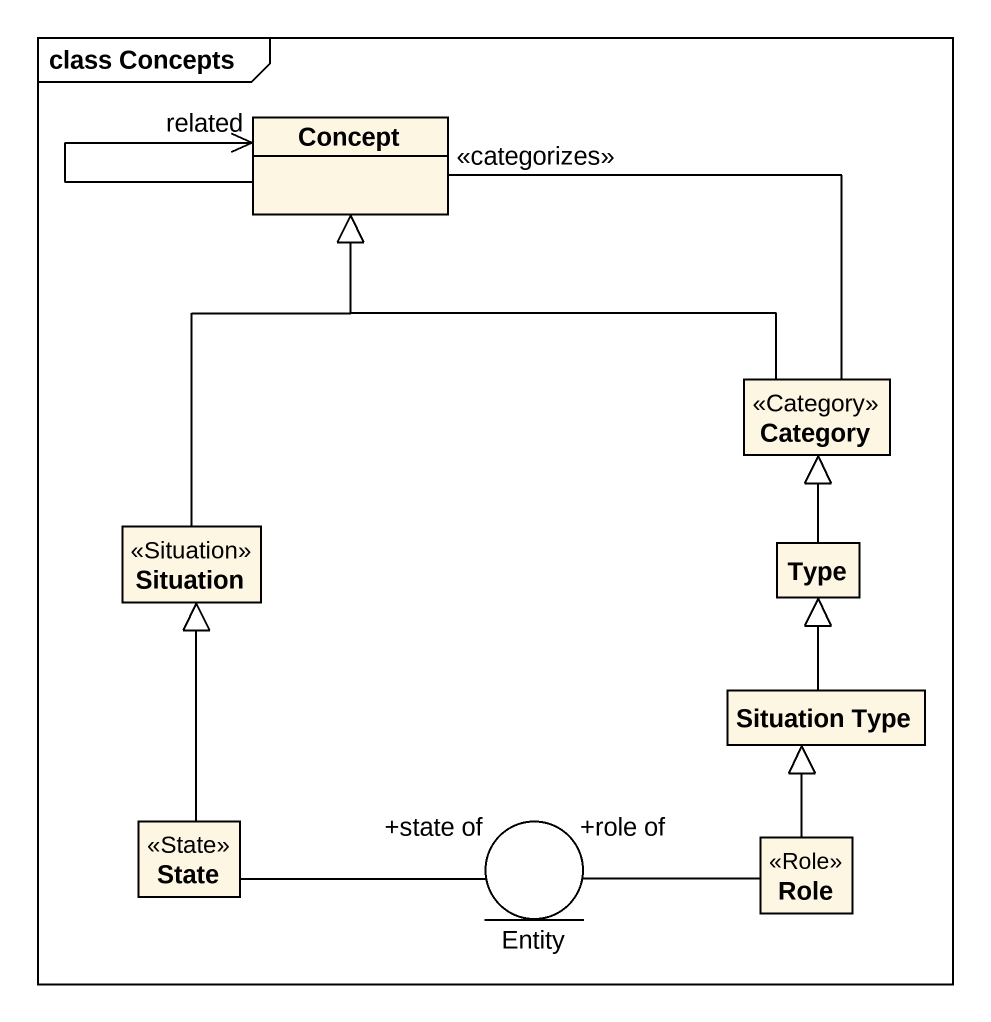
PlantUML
@startuml
mainframe class Concepts
allowmixing
hide circle
hide empty members
class Concept
class Category <<Category>>
class Situation <<Situation>>
class Type
class "Situation Type" as Situation_Type
class "State" as State_ <<State>>
entity "Entity" as Entity_
class Role <<Role>>
Concept --> "related" Concept
Category -left- "<<categorizes>>" Concept
Category -left-|> Concept
Situation -up-|> Concept
Type -up-|> Category
Situation_Type -up-|> Type
State_ -up-|> Situation
State_ -right- "+state of" Entity_
Role -up-|> Situation_Type
Role -left- "+role of" Entity_
@enduml
